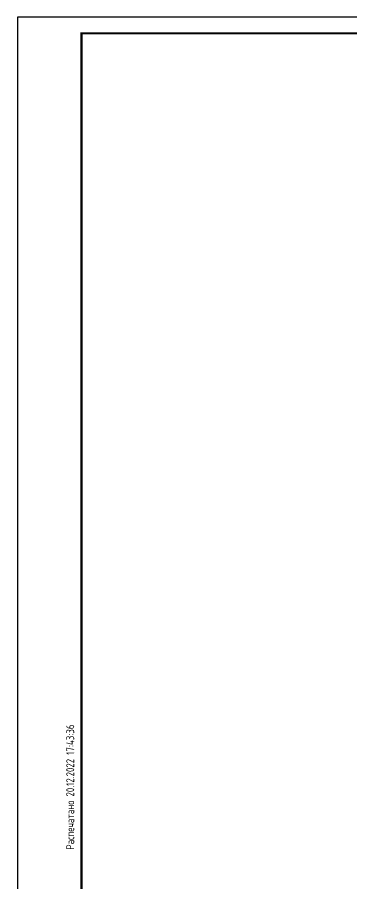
# Model space of a CAD drawing. Header units: millimetres. Extents: x -559267 to 5835, y 0 to 209897.
# Drawn here: x 1043 to 1460, y 3143 to 4226 of the extents above; entities that cross this region are included whole.
import ezdxf
from ezdxf.enums import TextEntityAlignment as Align

# ---------------------------------------------------------------- set-up
doc = ezdxf.new("R2010")
doc.units = ezdxf.units.MM
doc.layers.add('0_UNC Defpoints ЭОМ', color=6, linetype='Continuous', plot=False)
doc.layers.add('0_Рамка', color=7, linetype='Continuous')
doc.styles.add('СПДС', font='isocpeur.ttf', dxfattribs={"width": 0.8, "height": 2.5})

# ---------------------------------------------------------------- blocks, each defined once
blk = doc.blocks.new('*U207')
at = {"layer": '0_Рамка', "const_width": 0.7}
blk.add_lwpolyline([(20, 5), (292, 5), (292, 415), (20, 415)], close=True, dxfattribs=at)
at = {"layer": 'Defpoints'}
blk.add_lwpolyline([(0, 0), (297, 0), (297, 420), (0, 420)], close=True, dxfattribs=at)
at = {"layer": '0_Рамка', "style": 'СПДС', "width": 0.8}
blk.add_text('Распечатано 20.12.2022 17:43:36', height=2.5, rotation=90, dxfattribs=at).set_placement((16.5, 160), align=Align.MIDDLE_LEFT)
blk.add_attdef('ФОРМАТ', (274, 1.5), '', height=2.5, dxfattribs=at)

msp = doc.modelspace()

# ---------------------------------------------------------------- block references
at = {"layer": '0_UNC Defpoints ЭОМ', "xscale": 4, "yscale": 4, "zscale": 4}
msp.add_blockref('*U207', (1042.7, 2545.8), dxfattribs=at)

doc.saveas('drawing.dxf')
